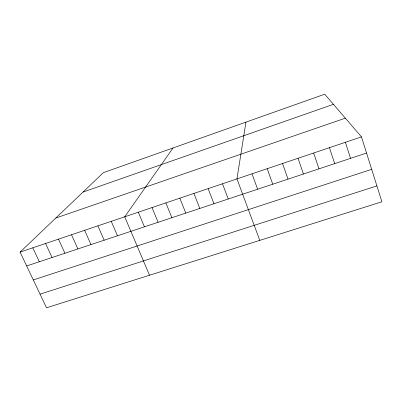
<?xml version="1.0" encoding="UTF-8"?>
<svg xmlns="http://www.w3.org/2000/svg" width="402" height="402" viewBox="0 0 402 402"><rect width="100%" height="100%" fill="white"/><g stroke="black" fill="none" stroke-linecap="round" stroke-linejoin="round"><path stroke-width="0.6" d="M245.954 122.118L236.959 178.9L259.787 240.376M173.046 147.956L124.726 216.789L149.504 275.234M20.1 252.109L103.374 172.644L324.71 94.214L361.468 136.866L381.9 201.774L46.526 307.786L20.1 252.109L361.468 136.866M83.048 192.04L333.424 104.324M55.823 218.02L345.353 118.163M26.673 265.953L366.559 153.041M33.306 279.928L371.689 169.337M40.054 294.148L376.905 185.905M32.788 247.823L39.316 261.752M45.587 243.506L52.064 257.521M58.491 239.145L64.918 253.25M71.511 234.753L77.887 248.938M84.641 230.321L90.968 244.597M97.887 225.849L104.158 240.21M111.243 221.336L117.464 235.793M138.318 212.196L144.429 226.834M152.036 207.568L158.092 222.296M165.875 202.894L171.87 217.718M179.84 198.181L185.774 213.1M193.925 193.427L199.799 208.437M208.141 188.628L213.954 203.739M222.482 183.784L228.235 198.995M252.009 173.82L257.627 189.231M267.204 168.689L272.747 184.206M282.541 163.513L288.013 179.131M298.023 158.282L303.425 174.016M313.655 153.006L318.982 168.845M329.439 147.68L334.69 163.629M345.373 142.298L350.549 158.358"/></g></svg>
